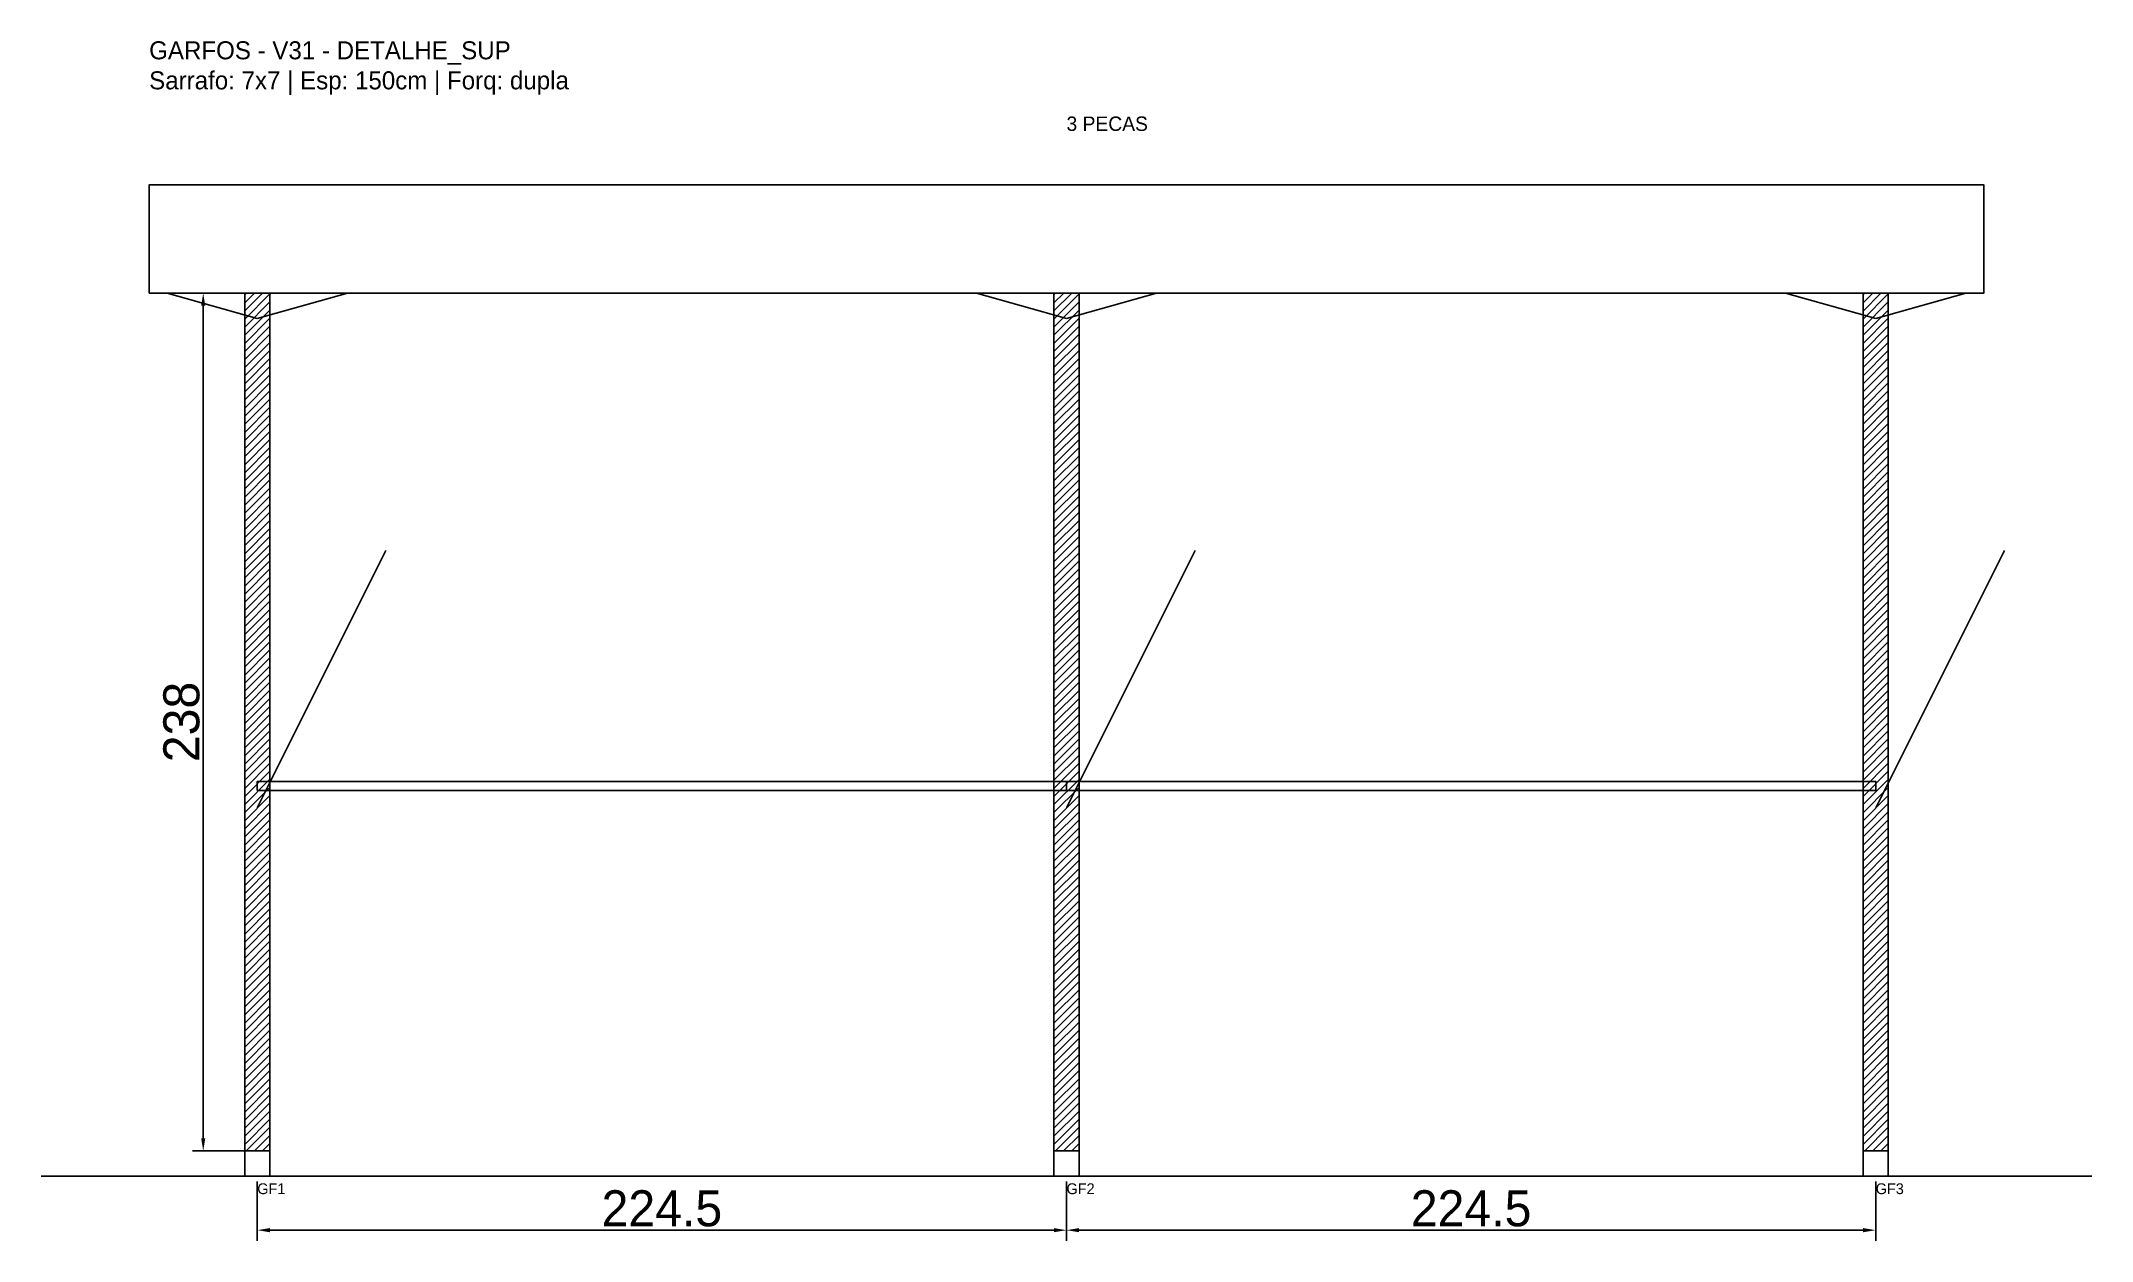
# Model space of a CAD drawing. Header units: metres. Extents: x -30 to 539, y -25 to 308.
import ezdxf

# ---------------------------------------------------------------- set-up
doc = ezdxf.new("R2010")
doc.units = ezdxf.units.M
for name, color, linetype in [('BARRA_ANCORAGEM', 1, 'Continuous'), ('COTA', 241, 'Continuous'), ('GARFOS OK', 3, 'Continuous'), ('NOME DA VIGA', 6, 'Continuous'), ('SARR_7x7', 40, 'Continuous'), ('TIRAS REESCORAMENTO', 252, 'Continuous'), ('VIGAS', 3, 'Continuous')]:
    doc.layers.add(name, color=color, linetype=linetype)
doc.dimstyles.new('EZ DXF', dxfattribs={"dimtxt": 10, "dimasz": 3.5, "dimexe": 3, "dimexo": 1.5, "dimgap": 1, "dimtad": 1, "dimdec": 1, "dimdsep": 46, "dimcen": 2.5, "dimazin": 3, "dimtfac": 1, "dimtmove": 0, "dimatfit": 3})

msp = doc.modelspace()

# ---------------------------------------------------------------- hatches: boundary and pattern name
at = {"layer": 'COTA'}
h = msp.add_hatch(dxfattribs=at)
h.set_pattern_fill('ANSI31', scale=0.5)
h.paths.add_polyline_path([(26.5, 0), (33.5, 0), (33.5, 238), (26.5, 238)])
h = msp.add_hatch(dxfattribs=at)
h.set_pattern_fill('ANSI31', scale=0.5)
h.paths.add_polyline_path([(251, 0), (258, 0), (258, 238), (251, 238)])
h = msp.add_hatch(dxfattribs=at)
h.set_pattern_fill('ANSI31', scale=0.5)
h.paths.add_polyline_path([(475.5, 0), (482.5, 0), (482.5, 238), (475.5, 238)])

# ---------------------------------------------------------------- linework, layer by layer
at = {"layer": 'BARRA_ANCORAGEM'}
for p, q in [((30, 95.2), (65.7, 166.6)), ((254.5, 95.2), (290.2, 166.6)), ((479, 95.2), (514.7, 166.6))]:
    msp.add_line(p, q, dxfattribs=at)
at = {"layer": 'GARFOS OK'}
for p, q in [((30, 231), (5, 238)), ((5, 238), (55, 238)), ((30, 231), (55, 238)), ((254.5, 231), (229.5, 238)), ((229.5, 238), (279.5, 238)), ((254.5, 231), (279.5, 238)), ((479, 231), (454, 238)), ((454, 238), (504, 238)), ((479, 231), (504, 238))]:
    msp.add_line(p, q, dxfattribs=at)
at = {"layer": 'GARFOS OK', "linetype": 'CONTINUOUS'}
msp.add_line((-30, -7), (539, -7), dxfattribs=at)
at = {"layer": 'GARFOS OK'}
for points in [[(26.5, 0), (33.5, 0), (33.5, 238), (26.5, 238), (26.5, 0)], [(251, 0), (258, 0), (258, 238), (251, 238), (251, 0)], [(475.5, 0), (482.5, 0), (482.5, 238), (475.5, 238), (475.5, 0)]]:
    msp.add_lwpolyline(points, dxfattribs=at)
at = {"layer": 'SARR_7x7'}
for points in [[(26.5, -7), (33.5, -7), (33.5, 0), (26.5, 0), (26.5, -7)], [(251, -7), (258, -7), (258, 0), (251, 0), (251, -7)], [(475.5, -7), (482.5, -7), (482.5, 0), (475.5, 0), (475.5, -7)]]:
    msp.add_lwpolyline(points, dxfattribs=at)
at = {"layer": 'TIRAS REESCORAMENTO'}
for points in [[(30, 100), (254.5, 100), (254.5, 102.5), (30, 102.5), (30, 100)], [(254.5, 100), (479, 100), (479, 102.5), (254.5, 102.5), (254.5, 100)]]:
    msp.add_lwpolyline(points, dxfattribs=at)
at = {"layer": 'VIGAS'}
msp.add_lwpolyline([(0, 238), (509, 238), (509, 268), (0, 268), (0, 238)], dxfattribs=at)

# ---------------------------------------------------------------- texts
at = {"layer": 'NOME DA VIGA'}
for s, height, p in [('3 PECAS', 4, (254.5, 283)), ('GF1', 3, (30, -12)), ('GF2', 3, (254.5, -12)), ('GF3', 3, (479, -12))]:
    msp.add_text(s, height=height, dxfattribs=at).set_placement(p)
at = {"layer": 'NOME DA VIGA', "insert": (0, 293), "char_height": 5, "attachment_point": 7}
msp.add_mtext('GARFOS - V31 - DETALHE_SUP\\PSarrafo: 7x7 | Esp: 150cm | Forq: dupla', dxfattribs=at)

# ---------------------------------------------------------------- dimensions: what is measured, and where the dimension line sits
at = {"layer": 'COTA'}
msp.add_linear_dim(base=(15, 0), p1=(30, 0), p2=(30, 238), angle=90, dimstyle='EZ DXF', dxfattribs=at).render()
for base, p1, p2 in [((30, -22), (30, -7), (254.5, -7)), ((254.5, -22), (254.5, -7), (479, -7))]:
    msp.add_linear_dim(base=base, p1=p1, p2=p2, dimstyle='EZ DXF', dxfattribs=at).render()

doc.saveas('drawing.dxf')
